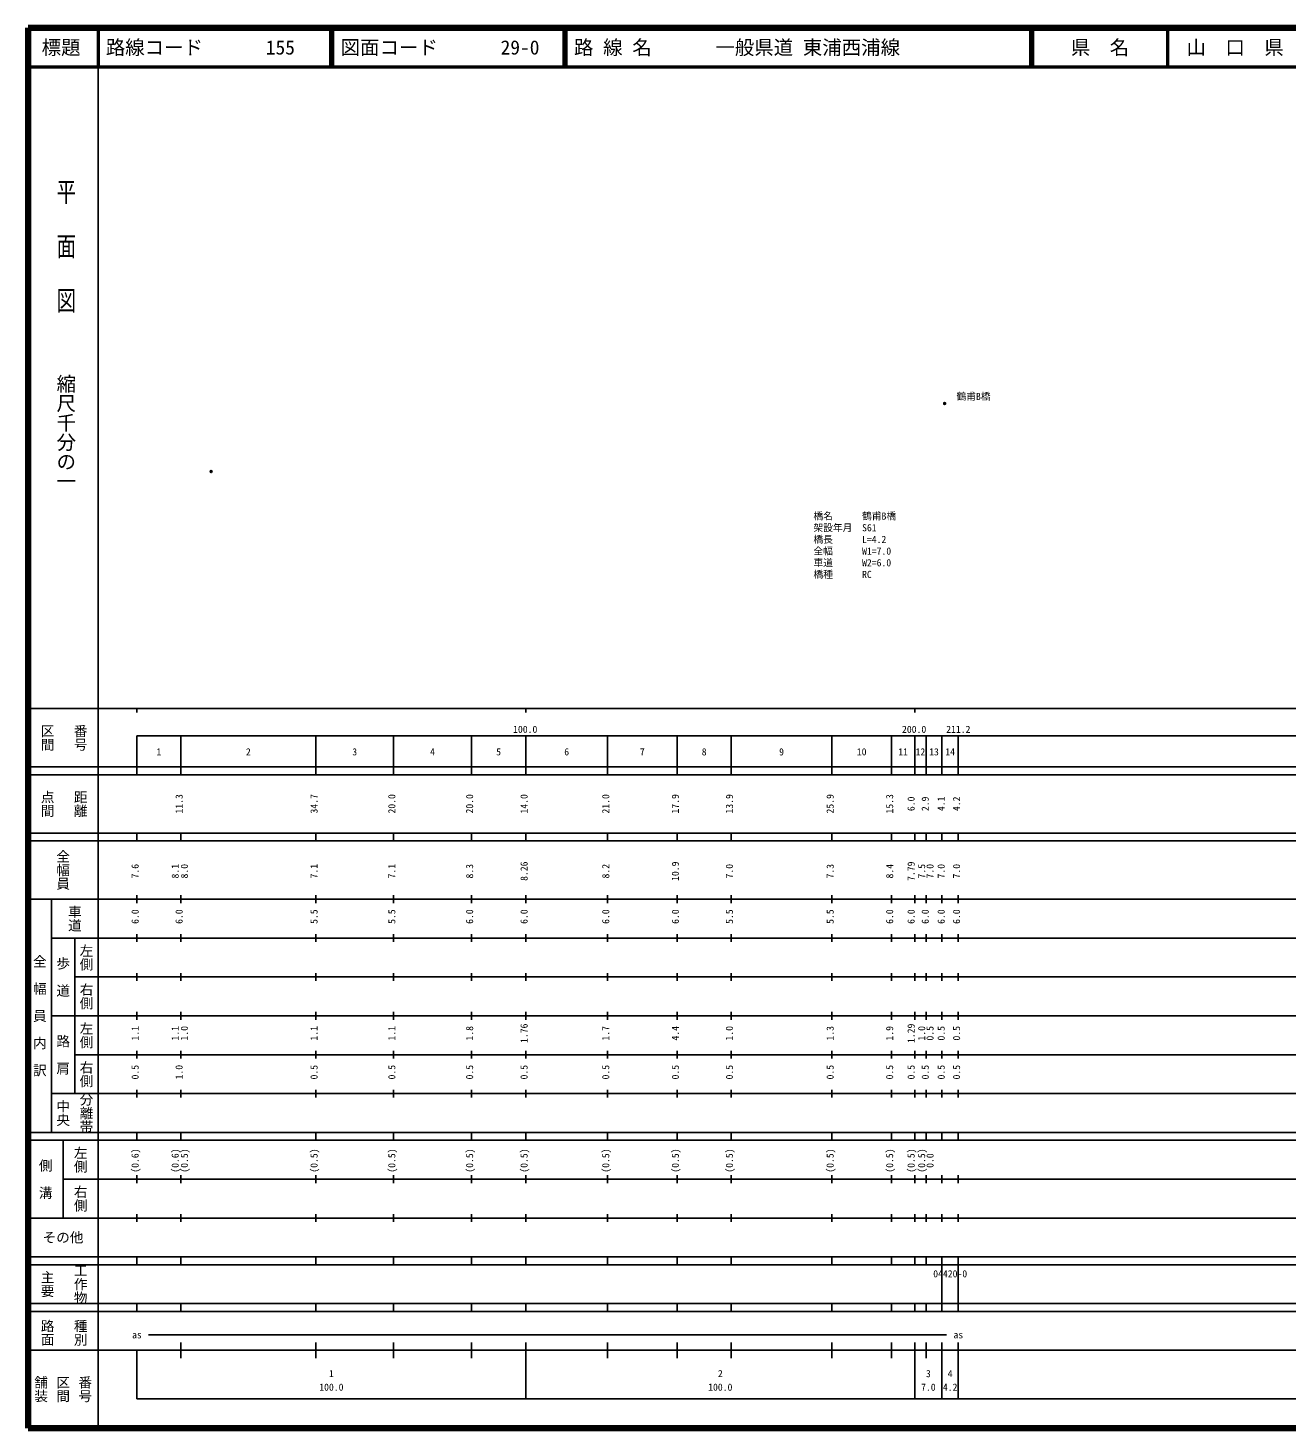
# Model space of a CAD drawing. Units: millimetres on the paper. Extents: x 40 to 680, y 20 to 380.
# Drawn here: x 40 to 363.7, y 20 to 380 of the extents above; entities that cross this region are included whole.
import ezdxf
from ezdxf.enums import TextEntityAlignment as Align

# ---------------------------------------------------------------- set-up
doc = ezdxf.new("R2010")
doc.units = ezdxf.units.MM
doc.header["$PDMODE"] = 32
doc.header["$PDSIZE"] = 0.5
for name, color, linetype in [('M-OTRS', 6, 'Continuous'), ('M-STR-HTXT', 7, 'Continuous'), ('M-STR-STR1', 1, 'Continuous'), ('M-TTL-TXT', 7, 'Continuous')]:
    doc.layers.add(name, color=color, linetype=linetype)
for name, color, linetype, lineweight in [('M-TTL', 2, 'Continuous', 140), ('M-TTL-BAND', 7, 'Continuous', 25), ('M-TTL-LINE', 7, 'Continuous', 50)]:
    doc.layers.add(name, color=color, linetype=linetype, lineweight=lineweight)
doc.styles.add('@ＭＳ ゴシック', font='')
doc.styles.add('ＭＳ ゴシック', font='')
doc.styles.get('@ＭＳ ゴシック').set_extended_font_data('@MS Gothic')
doc.styles.get('ＭＳ ゴシック').set_extended_font_data('MS Gothic')

msp = doc.modelspace()

# ---------------------------------------------------------------- linework, layer by layer
at = {"layer": 'M-OTRS'}
for p in [(275.688, 283.44), (87.075, 265.946)]:
    msp.add_point(p, dxfattribs=at)
at = {"layer": 'M-TTL'}
for p, q in [((40, 380), (40, 20)), ((680, 380), (40, 380)), ((40, 20), (680, 20))]:
    msp.add_line(p, q, dxfattribs=at)
at = {"layer": 'M-TTL-BAND'}
for p, q in [((58, 370), (58, 20)), ((40, 205), (579, 205)), ((68, 205), (68, 204)), ((168, 205), (168, 204)), ((268, 205), (268, 204)), ((68, 198), (579, 198)), ((68, 198), (68, 188)), ((79.3, 188), (79.3, 198)), ((114, 188), (114, 198)), ((134, 188), (134, 198)), ((154, 188), (154, 198)), ((168, 188), (168, 198)), ((189, 188), (189, 198)), ((206.9, 188), (206.9, 198)), ((220.8, 188), (220.8, 198)), ((246.7, 188), (246.7, 198)), ((262, 188), (262, 198)), ((268, 188), (268, 198)), ((270.9, 188), (270.9, 198)), ((275, 188), (275, 198)), ((279.2, 188), (279.2, 198)), ((40, 190), (579, 190)), ((40, 188), (579, 188)), ((40, 173), (579, 173)), ((68, 171), (68, 173)), ((79.3, 171), (79.3, 173)), ((114, 171), (114, 173)), ((134, 171), (134, 173)), ((154, 171), (154, 173)), ((168, 171), (168, 173)), ((189, 171), (189, 173)), ((206.9, 171), (206.9, 173)), ((220.8, 171), (220.8, 173)), ((246.7, 171), (246.7, 173)), ((262, 171), (262, 173)), ((268, 171), (268, 173)), ((270.9, 171), (270.9, 173)), ((275, 171), (275, 173)), ((279.2, 171), (279.2, 173)), ((40, 171), (579, 171)), ((40, 156), (579, 156)), ((46, 96), (46, 156)), ((68, 155), (68, 157)), ((79.3, 155), (79.3, 157)), ((114, 155), (114, 157)), ((134, 155), (134, 157)), ((154, 155), (154, 157)), ((168, 155), (168, 157)), ((189, 155), (189, 157)), ((206.9, 155), (206.9, 157)), ((220.8, 155), (220.8, 157)), ((246.7, 155), (246.7, 157)), ((262, 155), (262, 157)), ((268, 155), (268, 157)), ((270.9, 155), (270.9, 157)), ((275, 155), (275, 157)), ((279.2, 155), (279.2, 157)), ((46, 146), (579, 146)), ((52, 146), (52, 106)), ((68, 145), (68, 147)), ((79.3, 145), (79.3, 147)), ((114, 145), (114, 147)), ((134, 145), (134, 147)), ((154, 145), (154, 147)), ((168, 145), (168, 147)), ((189, 145), (189, 147)), ((206.9, 145), (206.9, 147)), ((220.8, 145), (220.8, 147)), ((246.7, 145), (246.7, 147)), ((262, 145), (262, 147)), ((268, 145), (268, 147)), ((270.9, 145), (270.9, 147)), ((275, 145), (275, 147)), ((279.2, 145), (279.2, 147)), ((68, 135), (68, 137)), ((79.3, 135), (79.3, 137)), ((114, 135), (114, 137)), ((134, 135), (134, 137)), ((154, 135), (154, 137)), ((168, 135), (168, 137)), ((189, 135), (189, 137)), ((206.9, 135), (206.9, 137)), ((220.8, 135), (220.8, 137)), ((246.7, 135), (246.7, 137)), ((262, 135), (262, 137)), ((268, 135), (268, 137)), ((270.9, 135), (270.9, 137)), ((275, 135), (275, 137)), ((279.2, 135), (279.2, 137)), ((52, 136), (579, 136)), ((46, 126), (579, 126)), ((68, 125), (68, 127)), ((79.3, 125), (79.3, 127)), ((114, 125), (114, 127)), ((134, 125), (134, 127)), ((154, 125), (154, 127)), ((168, 125), (168, 127)), ((189, 125), (189, 127)), ((206.9, 125), (206.9, 127)), ((220.8, 125), (220.8, 127)), ((246.7, 125), (246.7, 127)), ((262, 125), (262, 127)), ((268, 125), (268, 127)), ((270.9, 125), (270.9, 127)), ((275, 125), (275, 127)), ((279.2, 125), (279.2, 127)), ((52, 116), (579, 116)), ((68, 115), (68, 117)), ((79.3, 115), (79.3, 117)), ((114, 115), (114, 117)), ((134, 115), (134, 117)), ((154, 115), (154, 117)), ((168, 115), (168, 117)), ((189, 115), (189, 117)), ((206.9, 115), (206.9, 117)), ((220.8, 115), (220.8, 117)), ((246.7, 115), (246.7, 117)), ((262, 115), (262, 117)), ((268, 115), (268, 117)), ((270.9, 115), (270.9, 117)), ((275, 115), (275, 117)), ((279.2, 115), (279.2, 117)), ((46, 106), (579, 106)), ((68, 105), (68, 107)), ((79.3, 105), (79.3, 107)), ((114, 105), (114, 107)), ((134, 105), (134, 107)), ((154, 105), (154, 107)), ((168, 105), (168, 107)), ((189, 105), (189, 107)), ((206.9, 105), (206.9, 107)), ((220.8, 105), (220.8, 107)), ((246.7, 105), (246.7, 107)), ((262, 105), (262, 107)), ((268, 105), (268, 107)), ((270.9, 105), (270.9, 107)), ((275, 105), (275, 107)), ((279.2, 105), (279.2, 107)), ((40, 96), (579, 96)), ((40, 94), (579, 94)), ((49, 94), (49, 74)), ((68, 94), (68, 96)), ((79.3, 94), (79.3, 96)), ((114, 94), (114, 96)), ((134, 94), (134, 96)), ((154, 94), (154, 96)), ((168, 94), (168, 96)), ((189, 94), (189, 96)), ((206.9, 94), (206.9, 96)), ((220.8, 94), (220.8, 96)), ((246.7, 94), (246.7, 96)), ((262, 94), (262, 96)), ((268, 94), (268, 96)), ((270.9, 94), (270.9, 96)), ((275, 94), (275, 96)), ((279.2, 94), (279.2, 96)), ((49, 84), (579, 84)), ((68, 83), (68, 85)), ((79.3, 83), (79.3, 85)), ((114, 83), (114, 85)), ((134, 83), (134, 85)), ((154, 83), (154, 85)), ((168, 83), (168, 85)), ((189, 83), (189, 85)), ((206.9, 83), (206.9, 85)), ((220.8, 83), (220.8, 85)), ((246.7, 83), (246.7, 85)), ((262, 83), (262, 85)), ((268, 83), (268, 85)), ((270.9, 83), (270.9, 85)), ((275, 83), (275, 85)), ((279.2, 83), (279.2, 85)), ((40, 74), (579, 74)), ((68, 73), (68, 75)), ((79.3, 73), (79.3, 75)), ((114, 73), (114, 75)), ((134, 73), (134, 75)), ((154, 73), (154, 75)), ((168, 73), (168, 75)), ((189, 73), (189, 75)), ((206.9, 73), (206.9, 75)), ((220.8, 73), (220.8, 75)), ((246.7, 73), (246.7, 75)), ((262, 73), (262, 75)), ((268, 73), (268, 75)), ((270.9, 73), (270.9, 75)), ((275, 73), (275, 75)), ((279.2, 73), (279.2, 75)), ((40, 64), (579, 64)), ((40, 62), (579, 62)), ((68, 62), (68, 64)), ((79.3, 62), (79.3, 64)), ((114, 62), (114, 64)), ((134, 62), (134, 64)), ((154, 62), (154, 64)), ((168, 62), (168, 64)), ((189, 62), (189, 64)), ((206.9, 62), (206.9, 64)), ((220.8, 62), (220.8, 64)), ((246.7, 62), (246.7, 64)), ((262, 62), (262, 64)), ((268, 62), (268, 64)), ((270.9, 62), (270.9, 64)), ((275, 62), (275, 64)), ((275, 52), (275, 62)), ((279.2, 62), (279.2, 64)), ((279.2, 52), (279.2, 62)), ((40, 52), (579, 52)), ((68, 50), (68, 52)), ((79.3, 50), (79.3, 52)), ((114, 50), (114, 52)), ((134, 50), (134, 52)), ((154, 50), (154, 52)), ((168, 50), (168, 52)), ((189, 50), (189, 52)), ((206.9, 50), (206.9, 52)), ((220.8, 50), (220.8, 52)), ((246.7, 50), (246.7, 52)), ((262, 50), (262, 52)), ((268, 50), (268, 52)), ((270.9, 50), (270.9, 52)), ((275, 50), (275, 52)), ((279.2, 50), (279.2, 52)), ((40, 50), (579, 50)), ((71, 44), (276.2, 44)), ((40, 40), (579, 40)), ((68, 40), (68, 27.5)), ((79.3, 38), (79.3, 42)), ((114, 38), (114, 42)), ((134, 38), (134, 42)), ((154, 38), (154, 42)), ((168, 27.5), (168, 42)), ((189, 38), (189, 42)), ((206.9, 38), (206.9, 42)), ((220.8, 38), (220.8, 42)), ((246.7, 38), (246.7, 42)), ((262, 38), (262, 42)), ((268, 27.5), (268, 42)), ((270.9, 38), (270.9, 42)), ((275, 38), (275, 42)), ((275, 27.5), (275, 42)), ((279.2, 27.5), (279.2, 42)), ((68, 27.5), (579, 27.5))]:
    msp.add_line(p, q, dxfattribs=at)
at = {"layer": 'M-TTL-LINE'}
for p, q in [((58, 380), (58, 370)), ((117.75, 380), (117.75, 370)), ((118.25, 380), (118.25, 370)), ((177.75, 380), (177.75, 370)), ((178.25, 380), (178.25, 370)), ((297.75, 380), (297.75, 370)), ((298.25, 380), (298.25, 370)), ((333, 380), (333, 370)), ((40, 370), (680, 370))]:
    msp.add_line(p, q, dxfattribs=at)

# ---------------------------------------------------------------- texts
at = {"layer": 'M-STR-HTXT', "style": 'ＭＳ ゴシック'}
for s, p in [('橋名\u3000\u3000\u3000鶴甫B橋', (241.952, 253.031)), ('架設年月\u3000S61', (241.952, 250.031)), ('橋長\u3000\u3000\u3000L=4.2', (241.952, 247.031)), ('全幅\u3000\u3000\u3000W1=7.0', (241.952, 244.031)), ('車道\u3000\u3000\u3000W2=6.0', (241.952, 241.031)), ('橋種\u3000\u3000\u3000RC', (241.952, 238.031))]:
    msp.add_text(s, height=1.833, dxfattribs=at).set_placement(p, align=Align.BOTTOM_LEFT)
at = {"layer": 'M-STR-STR1', "style": 'ＭＳ ゴシック'}
msp.add_text('鶴甫B橋', height=1.833, dxfattribs=at).set_placement((278.738, 283.791), align=Align.BOTTOM_LEFT)
at = {"layer": 'M-TTL-BAND', "style": '@ＭＳ ゴシック', "width": 1.4}
msp.add_text('平  面  図', height=3.666, rotation=270, dxfattribs=at).set_placement((49.777, 306.475), align=Align.MIDDLE_RIGHT)
at = {"layer": 'M-TTL-BAND', "style": '@ＭＳ ゴシック'}
msp.add_text('縮尺千分の一', height=3.666, rotation=270, dxfattribs=at).set_placement((49.777, 261.03), align=Align.MIDDLE_RIGHT)
for s, p in [('区間', (45, 197.5)), ('番号', (53.5, 197.5)), ('点間', (45, 180.5)), ('距離', (53.5, 180.5)), ('全幅員', (49, 163.5)), ('車道', (52, 151)), ('左側', (55, 141)), ('全\u3000幅\u3000員\u3000内\u3000訳', (43, 126)), ('歩\u3000道', (49, 136)), ('右側', (55, 131)), ('左側', (55, 121)), ('路\u3000肩', (49, 116)), ('右側', (55, 111)), ('分離帯', (55, 101)), ('中央', (49, 101)), ('左側', (53.5, 89)), ('側\u3000溝', (44.5, 84)), ('右側', (53.5, 79)), ('工作物', (53.5, 57)), ('主要', (45, 57)), ('路面', (45, 44.5)), ('種別', (53.5, 44.5)), ('舗装', (43.333, 30)), ('区間', (49, 30)), ('番号', (54.667, 30))]:
    msp.add_text(s, height=2.566, rotation=270, dxfattribs=at).set_placement(p, align=Align.MIDDLE_CENTER)
at = {"layer": 'M-TTL-BAND', "style": 'ＭＳ ゴシック'}
for s, p in [('100.0', (167.844, 198.195)), ('200.0', (267.844, 198.195)), ('211.2', (279.2, 198.195)), ('1', (73.65, 192.405)), ('2', (96.65, 192.405)), ('3', (124, 192.405)), ('4', (144, 192.405)), ('5', (161, 192.405)), ('6', (178.5, 192.405)), ('7', (197.95, 192.405)), ('8', (213.85, 192.405)), ('9', (233.75, 192.405)), ('10', (254.35, 192.405)), ('11', (265, 192.405)), ('12', (269.45, 192.405)), ('13', (272.95, 192.405)), ('14', (277.1, 192.405)), ('as', (68, 42.5)), ('as', (279.2, 42.5)), ('1', (118, 32.523)), ('2', (218, 32.523)), ('3', (271.5, 32.523)), ('4', (277.1, 32.523)), ('100.0', (118, 29.033)), ('100.0', (218, 29.033)), ('7.0', (271.5, 29.033)), ('4.2', (277.1, 29.033))]:
    msp.add_text(s, height=1.833, dxfattribs=at).set_placement(p, align=Align.BOTTOM_CENTER)
for s, p in [('11.3', (80.3, 180.5)), ('34.7', (115, 180.5)), ('20.0', (135, 180.5)), ('20.0', (155, 180.5)), ('14.0', (169, 180.5)), ('21.0', (190, 180.5)), ('17.9', (207.9, 180.5)), ('13.9', (221.8, 180.5)), ('25.9', (247.7, 180.5)), ('15.3', (263, 180.5)), ('6.0', (268.517, 180.5)), ('2.9', (272.15, 180.5)), ('4.1', (276.25, 180.5)), ('4.2', (280.2, 180.5)), ('7.6', (69, 163.174)), ('8.1', (79.3, 163.174)), ('8.0', (81.67, 163.174)), ('7.1', (115, 163.174)), ('7.1', (135, 163.174)), ('8.3', (155, 163.174)), ('8.26', (169, 163.174)), ('8.2', (190, 163.174)), ('10.9', (207.9, 163.174)), ('7.0', (221.8, 163.174)), ('7.3', (247.7, 163.174)), ('8.4', (263, 163.174)), ('7.79', (268.517, 163.174)), ('7.5', (271.232, 163.174)), ('7.0', (273.377, 163.174)), ('7.0', (276.25, 163.174)), ('7.0', (280.2, 163.174)), ('6.0', (69, 151.5)), ('6.0', (80.3, 151.5)), ('5.5', (115, 151.5)), ('5.5', (135, 151.5)), ('6.0', (155, 151.5)), ('6.0', (169, 151.5)), ('6.0', (190, 151.5)), ('6.0', (207.9, 151.5)), ('5.5', (221.8, 151.5)), ('5.5', (247.7, 151.5)), ('6.0', (263, 151.5)), ('6.0', (268.517, 151.5)), ('6.0', (272.15, 151.5)), ('6.0', (276.25, 151.5)), ('6.0', (280.2, 151.5)), ('1.1', (69, 121.5)), ('1.1', (79.3, 121.5)), ('1.0', (81.67, 121.5)), ('1.1', (115, 121.5)), ('1.1', (135, 121.5)), ('1.8', (155, 121.5)), ('1.76', (169, 121.5)), ('1.7', (190, 121.5)), ('4.4', (207.9, 121.5)), ('1.0', (221.8, 121.5)), ('1.3', (247.7, 121.5)), ('1.9', (263, 121.5)), ('1.29', (268.517, 121.5)), ('1.0', (271.232, 121.5)), ('0.5', (273.377, 121.5)), ('0.5', (276.25, 121.5)), ('0.5', (280.2, 121.5)), ('0.5', (69, 111.5)), ('1.0', (80.3, 111.5)), ('0.5', (115, 111.5)), ('0.5', (135, 111.5)), ('0.5', (155, 111.5)), ('0.5', (169, 111.5)), ('0.5', (190, 111.5)), ('0.5', (207.9, 111.5)), ('0.5', (221.8, 111.5)), ('0.5', (247.7, 111.5)), ('0.5', (263, 111.5)), ('0.5', (268.517, 111.5)), ('0.5', (272.15, 111.5)), ('0.5', (276.25, 111.5)), ('0.5', (280.2, 111.5)), ('(0.6)', (69, 88.764)), ('(0.6)', (79.3, 88.764)), ('(0.5)', (81.67, 88.764)), ('(0.5)', (115, 88.764)), ('(0.5)', (135, 88.764)), ('(0.5)', (155, 88.764)), ('(0.5)', (169, 88.764)), ('(0.5)', (190, 88.764)), ('(0.5)', (207.9, 88.764)), ('(0.5)', (221.8, 88.764)), ('(0.5)', (247.7, 88.764)), ('(0.5)', (263, 88.764)), ('(0.5)', (268.517, 88.764)), ('(0.5)', (271.232, 88.764)), ('0.0', (273.377, 88.764))]:
    msp.add_text(s, height=1.833, rotation=90, dxfattribs=at).set_placement(p, align=Align.BOTTOM_CENTER)
for s, height, p in [('その他', 2.566, (49, 69)), ('04420-0', 1.833, (277.114, 59.655))]:
    msp.add_text(s, height=height, dxfattribs=at).set_placement(p, align=Align.MIDDLE_CENTER)
at = {"layer": 'M-TTL-TXT', "style": 'ＭＳ ゴシック'}
for s, p in [('標題', (48.5, 375)), ('県\u3000名', (315.625, 375)), ('山\u3000口\u3000県', (350.375, 375))]:
    msp.add_text(s, height=3.666, dxfattribs=at).set_placement(p, align=Align.MIDDLE_CENTER)
for s, p in [('路線コード', (60, 375)), ('155', (101.142, 375)), ('図面コード', (120.38, 375)), ('29-0', (161.521, 375)), ('路 線 名', (180.38, 375)), ('一般県道 東浦西浦線', (216.734, 375))]:
    msp.add_text(s, height=3.666, dxfattribs=at).set_placement(p, align=Align.MIDDLE_LEFT)

doc.saveas('drawing.dxf')
